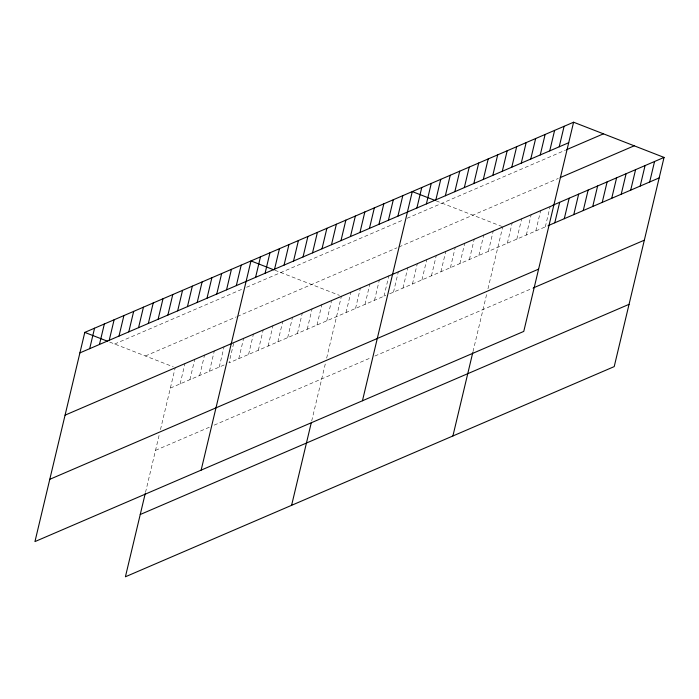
<?xml version="1.0" encoding="UTF-8"?>
<svg xmlns="http://www.w3.org/2000/svg" width="699" height="699" viewBox="0 0 699 699"><rect width="100%" height="100%" fill="white"/><g stroke="black" fill="none" stroke-linecap="round" stroke-linejoin="round"><path stroke-width="0.52" stroke-dasharray="3.5 2.62" d="M145.497 492.454L159.232 434.787M160.473 429.597L175.239 367.587M180.132 383.882L185.017 363.384M189.91 379.679L194.794 359.181M199.687 375.477L204.571 354.978M209.464 371.265L214.348 350.776M219.241 367.062L224.126 346.573M233.658 343.392L229.019 362.86L385.892 295.406M238.796 358.657L243.671 338.167M248.573 354.454L253.449 333.965M258.342 350.251L263.226 329.753M268.119 346.049L273.003 325.551M277.896 341.846L282.78 321.348M287.673 337.643L292.558 317.145M297.451 333.44L302.335 312.942M307.228 329.238L312.112 308.74M317.005 325.035L321.881 304.537M326.783 320.832L331.413 301.356M311.693 420.999L325.428 363.331M326.66 358.141L341.435 296.131M346.04 312.549L350.924 292.051M355.529 308.469L360.413 287.971M365.018 304.388L369.902 283.89M374.507 300.308L379.391 279.81M383.996 296.227L388.88 275.729M393.485 292.147L398.369 271.649M402.974 288.067L407.858 267.568M412.462 283.986L417.347 263.488M421.951 279.906L426.836 259.408M431.44 275.825L436.325 255.336M440.929 271.745L445.813 251.256M450.418 267.665L455.302 247.175M459.907 263.584L464.791 243.095M469.396 259.512L474.28 239.014M478.885 255.432L483.769 234.934M488.374 251.352L493.258 230.853M472.996 351.641L486.731 293.973M487.972 288.783L502.747 226.773M507.352 243.191L512.236 222.693M516.841 239.11L521.725 218.612M526.33 235.03L531.205 214.532M535.818 230.95L540.694 210.451M545.307 226.869L550.183 206.371M114.636 344.004L241.723 289.36M246.616 287.263L403.236 219.923M407.028 218.289L565.491 150.154M145.392 355.974L236.314 316.883M237.284 316.464L396.988 247.796M398.884 246.983L558.291 178.437M170.364 388.085L224.126 364.965M389.692 293.781L547.203 226.057M155.528 450.357L209.298 427.238M214.182 425.132L371.064 357.678M374.856 356.044L532.367 288.32M436.167 200.866L501.751 226.389M274.864 270.225L339.443 295.354M109.664 342.073L173.256 366.818"/><path stroke-width="1.05" d="M573.591 122.22L84.789 332.392L34.95 541.585L523.761 331.413L573.591 122.22L664.05 157.415L614.211 366.608L125.409 576.78L145.252 493.459M89.682 348.679L94.566 328.189M99.459 344.476L104.343 323.987M109.236 340.273L114.112 319.784M119.005 336.07L123.889 315.581M128.782 331.868L133.666 311.37M138.559 327.665L143.444 307.167M148.337 323.462L153.221 302.964M158.114 319.26L162.998 298.761M167.891 315.057L172.775 294.559M177.668 310.854L182.544 290.356M187.446 306.651L192.321 286.153M197.214 302.449L202.098 281.95M206.991 298.237L211.876 277.748M216.769 294.034L221.653 273.545M226.546 289.832L231.43 269.342M236.323 285.629L241.207 265.139M201.146 470.121L250.985 260.937L273.868 269.84M255.589 277.346L260.474 256.856M265.078 273.265L269.963 252.776M274.567 269.185L279.443 248.695M284.056 265.104L288.932 244.615M293.545 261.033L298.421 240.535M303.034 256.952L307.909 236.454M312.523 252.872L317.398 232.374M322.003 248.792L326.887 228.293M331.492 244.711L336.376 224.213M340.981 240.631L345.865 220.133M350.47 236.55L355.354 216.052M291.597 505.325L311.212 423M359.959 232.47L364.843 211.972M369.448 228.39L374.332 207.891M378.937 224.309L383.821 203.82M388.426 220.229L393.31 199.739M397.914 216.148L402.799 195.659M362.449 400.772L412.288 191.578L435.171 200.482M416.892 207.987L421.777 187.498M426.381 203.916L431.266 183.418M435.87 199.835L440.754 179.337M445.359 195.755L450.243 175.257M454.848 191.675L459.732 171.176M464.337 187.594L469.221 167.096M473.826 183.514L478.71 163.016M483.315 179.433L488.199 158.935M492.804 175.353L497.688 154.855M502.293 171.272L507.177 150.774M511.782 167.192L516.666 146.703M452.908 435.966L472.76 352.646M521.271 163.112L526.155 142.622M530.759 159.031L535.644 138.542M540.248 154.951L545.124 134.461M549.737 150.879L554.613 130.381M559.226 146.799L564.102 126.301M554.796 222.789L559.672 202.299M564.285 218.708L569.161 198.219M573.774 214.628L578.65 194.139M583.254 210.548L588.139 190.058M592.743 206.467L597.628 185.978M602.232 202.395L607.116 181.897M611.721 198.315L616.605 177.817M621.21 194.235L626.094 173.736M630.699 190.154L635.583 169.656M640.188 186.074L645.072 165.576M649.677 181.993L654.561 161.495M79.904 352.881L568.715 142.718M566.435 149.743L603.447 133.832M560.187 177.625L634.203 145.803M553.031 205.148L664.05 157.415M65.068 415.154L553.879 204.982M548.147 225.646L659.166 177.913M49.786 479.313L538.588 269.141M533.32 287.918L644.329 240.185M140.237 514.508L629.048 304.336M84.789 332.392L107.672 341.295"/></g></svg>
